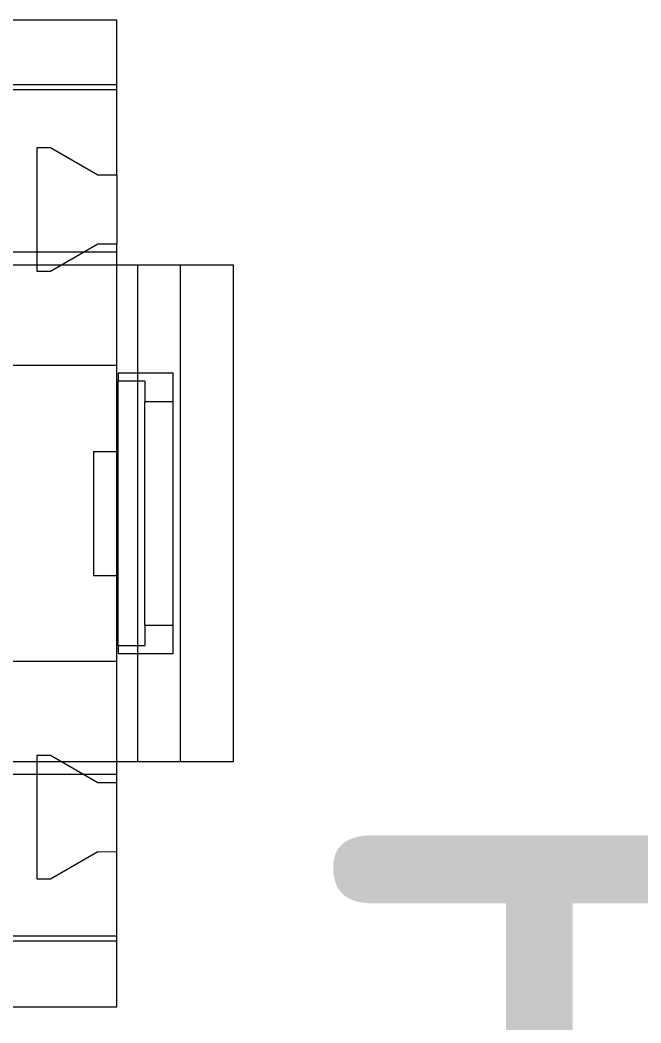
# Model space of a CAD drawing. Header units: millimetres. Extents: x 37984 to 70752, y 14140 to 37584.
# Drawn here: x 45839.52 to 45857.01, y 28341.77 to 28370.06 of the extents above; entities that cross this region are included whole.
import ezdxf
from ezdxf.enums import TextEntityAlignment as Align

# ---------------------------------------------------------------- set-up
doc = ezdxf.new("R2010")
doc.units = ezdxf.units.MM
doc.set_wipeout_variables(frame=1)
doc.layers.add('000-PI-Oprema', color=30, linetype='Continuous', lineweight=5)
doc.layers.add('000-PI_TEXT', color=7, linetype='Continuous')
doc.styles.add('PI0', font='isocpeur.ttf', dxfattribs={"width": 0.9})

# ---------------------------------------------------------------- blocks, each defined once
blk = doc.blocks.new('TE-18-2 - 48290501')
blk.add_wipeout([(46994.751, 28609.66), (47001.664, 28609.66), (47001.664, 28635.027), (47015.664, 28635.027), (47015.664, 28609.66), (47022.577, 28609.66), (47022.577, 28595.455), (47015.664, 28595.455), (47015.664, 28592.163), (47001.664, 28592.163), (47001.664, 28595.455), (46994.751, 28595.455)]).dxf.layer = '000-PI-Oprema'
at = {"layer": '000-PI-Oprema'}
for p, q in [((46994.751, 28609.66), (46994.751, 28595.455)), ((46996.601, 28595.455), (46996.601, 28609.66)), ((46996.738, 28595.455), (46996.738, 28609.66)), ((47001.3, 28595.455), (47001.3, 28609.66)), ((47001.664, 28609.66), (47001.664, 28595.455)), ((47004.485, 28595.455), (47004.485, 28609.66)), ((47012.843, 28609.66), (47012.843, 28595.455)), ((47015.664, 28595.455), (47015.664, 28609.66)), ((47016.028, 28595.455), (47016.028, 28609.66)), ((47020.611, 28595.455), (47020.611, 28609.66)), ((47020.749, 28595.455), (47020.749, 28609.66)), ((47022.577, 28595.455), (47022.577, 28609.66)), ((46998.357, 28597.705), (46998.357, 28597.322)), ((47001.835, 28597.705), (46998.357, 28597.705)), ((46998.357, 28597.705), (46998.357, 28597.705)), ((47001.835, 28597.322), (47001.835, 28597.705)), ((47001.835, 28597.705), (47001.835, 28597.705)), ((47015.493, 28597.705), (47015.493, 28597.322)), ((47018.971, 28597.705), (47015.493, 28597.705)), ((47015.493, 28597.705), (47015.493, 28597.705)), ((47018.971, 28597.322), (47018.971, 28597.705)), ((47018.971, 28597.705), (47018.971, 28597.705)), ((46998.357, 28597.322), (46999.127, 28595.988)), ((46998.357, 28597.322), (46998.357, 28597.322)), ((47001.065, 28595.988), (47001.835, 28597.322)), ((47001.835, 28597.322), (47001.835, 28597.322)), ((47015.493, 28597.322), (47016.263, 28595.988)), ((47015.493, 28597.322), (47015.493, 28597.322)), ((47018.201, 28595.988), (47018.971, 28597.322)), ((47018.971, 28597.322), (47018.971, 28597.322)), ((47006.914, 28596.113), (47006.914, 28596.113)), ((47006.914, 28596.113), (47006.914, 28595.455)), ((47010.414, 28596.113), (47006.914, 28596.113)), ((47006.914, 28596.113), (47006.914, 28596.113)), ((47010.414, 28596.113), (47006.914, 28596.113)), ((47006.914, 28596.113), (47006.914, 28595.455)), ((47010.414, 28596.113), (47010.414, 28595.455)), ((47010.414, 28596.113), (47010.414, 28596.113)), ((47010.414, 28596.113), (47010.414, 28596.113)), ((47010.414, 28596.113), (47010.414, 28595.455)), ((46999.127, 28595.988), (46999.118, 28595.455)), ((46999.127, 28595.988), (46999.127, 28595.988)), ((47001.065, 28595.912), (47001.065, 28595.988)), ((47001.065, 28595.988), (47001.065, 28595.988)), ((47001.065, 28595.836), (47001.065, 28595.912)), ((47001.065, 28595.76), (47001.065, 28595.836)), ((47016.263, 28595.988), (47016.263, 28595.455)), ((47016.263, 28595.988), (47016.263, 28595.988)), ((47018.201, 28595.455), (47018.201, 28595.988)), ((47018.201, 28595.988), (47018.201, 28595.988)), ((47001.065, 28595.684), (47001.065, 28595.76)), ((47001.065, 28595.608), (47001.065, 28595.684)), ((47001.065, 28595.531), (47001.065, 28595.608)), ((47001.065, 28595.455), (47001.065, 28595.531)), ((46994.751, 28595.455), (46996.601, 28595.455)), ((46994.751, 28595.455), (46994.751, 28595.455)), ((46996.601, 28595.455), (46996.738, 28595.455)), ((46996.738, 28595.455), (46999.118, 28595.455)), ((46999.118, 28595.455), (47001.065, 28595.455)), ((46999.118, 28595.455), (46999.118, 28595.455)), ((47001.065, 28595.455), (47016.263, 28595.455)), ((47001.065, 28595.455), (47001.065, 28595.455)), ((47001.3, 28595.455), (47001.3, 28595.455)), ((47001.664, 28595.455), (47001.664, 28592.163)), ((47004.937, 28595.413), (47004.714, 28595.413)), ((47004.714, 28595.413), (47004.714, 28595.413)), ((47004.714, 28595.413), (47004.714, 28593.863)), ((47004.937, 28595.413), (47012.391, 28595.413)), ((47004.937, 28595.413), (47004.937, 28594.663)), ((47006.914, 28595.455), (47006.914, 28595.455)), ((47006.914, 28595.455), (47006.914, 28595.413)), ((47006.914, 28595.413), (47006.914, 28595.413)), ((47010.414, 28595.455), (47010.414, 28595.455)), ((47010.414, 28595.455), (47010.414, 28595.413)), ((47010.414, 28595.413), (47010.414, 28595.413)), ((47012.614, 28595.413), (47012.391, 28595.413)), ((47012.391, 28594.663), (47012.391, 28595.413)), ((47012.614, 28595.413), (47012.614, 28595.413)), ((47012.614, 28593.863), (47012.614, 28595.413)), ((47015.664, 28592.163), (47015.664, 28595.455)), ((47016.028, 28595.455), (47016.028, 28595.455)), ((47018.201, 28595.455), (47016.263, 28595.455)), ((47016.263, 28595.455), (47016.263, 28595.455)), ((47018.201, 28595.455), (47020.611, 28595.455)), ((47018.201, 28595.455), (47018.201, 28595.455)), ((47020.611, 28595.455), (47020.749, 28595.455)), ((47020.749, 28595.455), (47022.577, 28595.455)), ((47022.577, 28595.455), (47022.577, 28595.455)), ((47001.664, 28594.863), (47001.664, 28594.863)), ((47001.664, 28594.863), (47015.664, 28594.863)), ((47005.514, 28594.663), (47004.937, 28594.663)), ((47005.514, 28594.663), (47011.814, 28594.663)), ((47005.514, 28594.663), (47005.514, 28593.863)), ((47011.814, 28593.863), (47011.814, 28594.663)), ((47012.391, 28594.663), (47011.814, 28594.663)), ((47015.664, 28594.863), (47015.664, 28594.863)), ((47004.714, 28593.863), (47005.514, 28593.863)), ((47004.714, 28593.863), (47004.714, 28593.863)), ((47005.514, 28593.863), (47011.814, 28593.863)), ((47011.814, 28593.863), (47012.614, 28593.863)), ((47012.614, 28593.863), (47012.614, 28593.863)), ((47001.664, 28593.663), (47015.664, 28593.663)), ((47001.664, 28593.663), (47001.664, 28593.663)), ((47015.664, 28593.663), (47015.664, 28593.663)), ((47001.664, 28592.163), (47001.664, 28592.163)), ((47001.664, 28592.163), (47015.664, 28592.163)), ((47015.664, 28592.163), (47015.664, 28592.163))]:
    blk.add_line(p, q, dxfattribs=at)

msp = doc.modelspace()

# ---------------------------------------------------------------- texts
at = {"layer": '000-PI_TEXT', "style": 'PI0', "width": 0.9}
msp.add_text('-TC 152 05', height=20, dxfattribs=at).set_placement((45895.862, 28337.034), align=Align.MIDDLE)

# ---------------------------------------------------------------- next in the draw order: block references
at = {"layer": '000-PI-Oprema', "rotation": 89.99999999999999}
msp.add_blockref('TE-18-2 - 48290501', (74437.701, -18652.521), dxfattribs=at)

doc.saveas('drawing.dxf')
